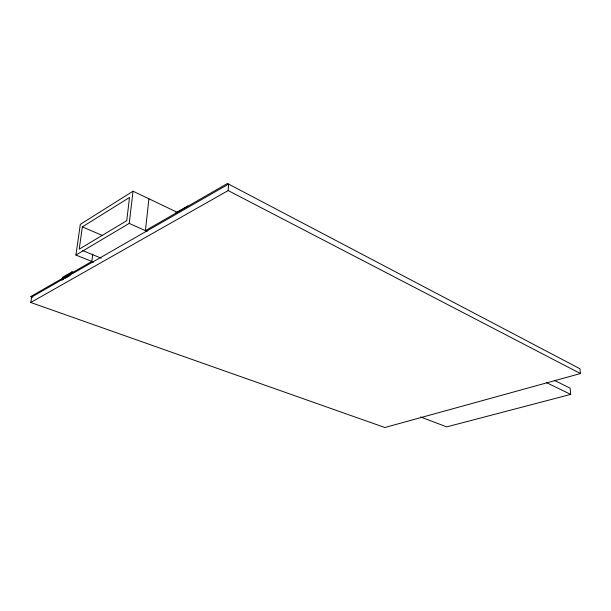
<?xml version="1.0" encoding="UTF-8"?>
<svg xmlns="http://www.w3.org/2000/svg" width="611" height="611" viewBox="0 0 611 611"><rect width="100%" height="100%" fill="white"/><g stroke="black" fill="none" stroke-linecap="round" stroke-linejoin="round"><path stroke-width="0.92" d="M30.764 302.498L228.155 190.563L228.606 184.094L31.635 297.068L30.764 302.498L384.854 427.517L580.45 373.558L579.976 368.769L227.445 183.483L145.41 230.645L148.901 198.781M93.559 262.172L75.932 255.047L129.234 223.382L133.03 191.205L177.686 212.521M92.788 254.092L91.803 261.462L30.55 296.679L32.345 297.32M75.932 255.047L80.301 224.352L133.03 191.205M82.355 226.887L79.216 249.151L126.752 220.678L129.524 197.46L82.355 226.887L102.335 235.456M71.747 273.697L72.014 271.834L73.717 272.498M62.154 279.204L62.429 277.356L72.014 271.834M175.319 213.132L187.89 205.899M62.024 280.121L63.62 279.204M65.217 278.288L70.013 275.546M554.261 380.325L570.132 388.145L570.72 394.393L446.717 426.875L420.582 416.977M82.737 250.594L101.22 258.17M129.234 223.382L147.136 231.416M546.448 382.623L570.72 394.393M228.155 190.563L580.45 373.558"/></g></svg>
